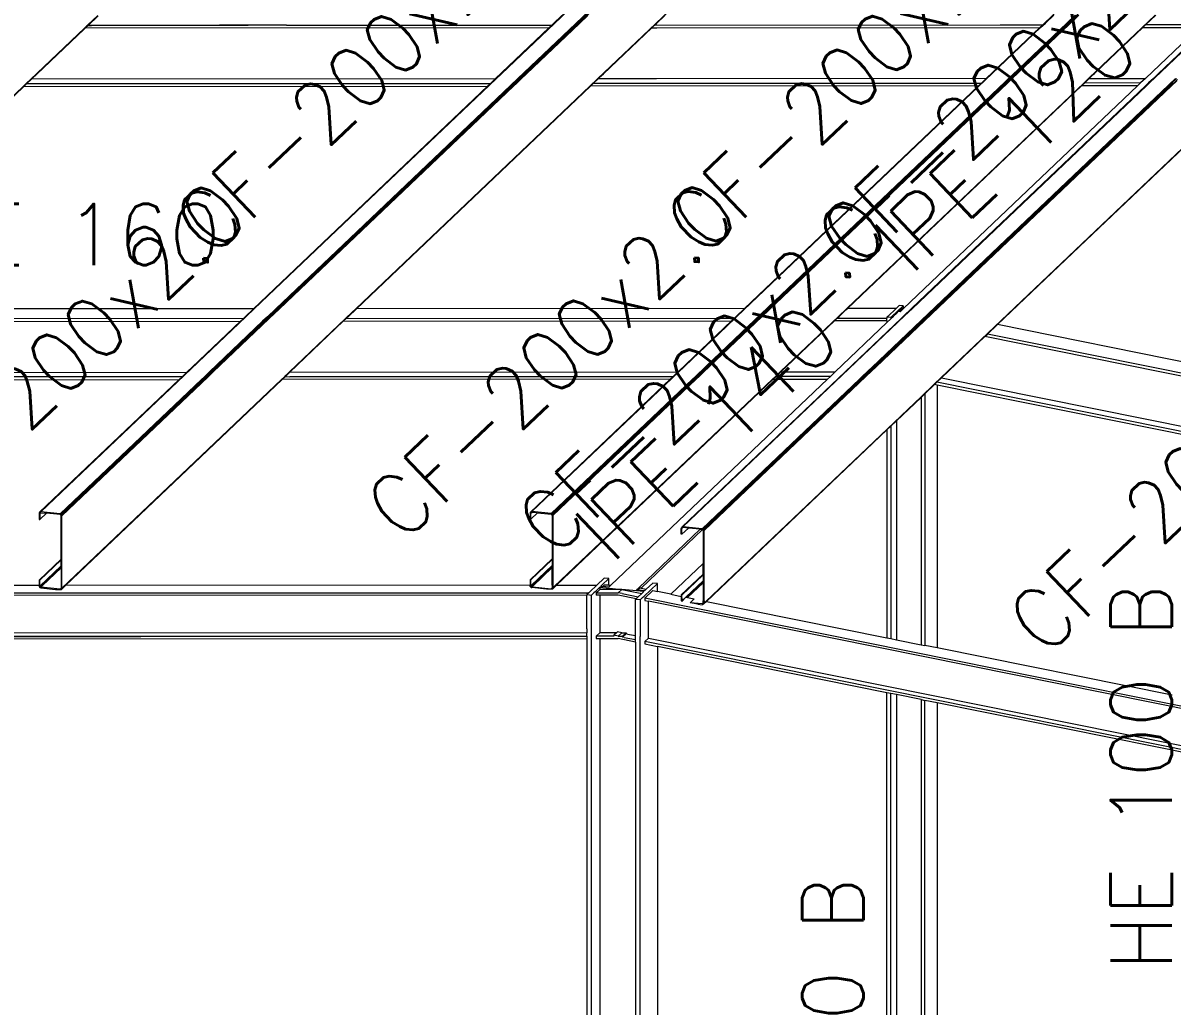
# Model space of a CAD drawing. Header units: millimetres. Extents: x 0 to 42, y 0 to 29.7.
# Drawn here: x 14.018 to 16.897, y 13.836 to 16.298 of the extents above; entities that cross this region are included whole.
import ezdxf
from ezdxf.enums import TextEntityAlignment as Align

# ---------------------------------------------------------------- set-up
doc = ezdxf.new("R2010")
doc.units = ezdxf.units.MM
doc.layers.add('BARRAS_DE_ACERO', color=7, linetype='Continuous', lineweight=9)
doc.layers.add('REFERENCIA_DE_LAS_BARRAS', color=2, linetype='Continuous', lineweight=9)
doc.styles.add('CYPETXT', font='romans__.ttf', dxfattribs={"height": 0.2})

msp = doc.modelspace()

# ---------------------------------------------------------------- linework, layer by layer
at = {"layer": 'BARRAS_DE_ACERO'}
for p, q in [((15.98374, 16.90127), (15.34817, 16.2968)), ((15.60367, 16.29695), (16.23996, 16.9021)), ((15.34964, 16.2968), (15.97751, 16.89394)), ((15.60858, 16.49206), (15.4033, 16.29683)), ((15.40545, 16.29683), (15.6096, 16.49099)), ((15.41044, 16.29683), (15.61278, 16.48926)), ((14.18111, 16.29308), (14.20589, 16.31664)), ((14.20655, 16.31595), (14.18225, 16.29284)), ((14.20506, 16.3142), (14.18254, 16.29278)), ((15.21705, 16.1707), (15.34964, 16.2968)), ((15.40545, 16.29683), (15.25941, 16.15794)), ((15.26192, 16.15794), (15.40796, 16.29683)), ((15.2644, 16.15794), (15.41044, 16.29683)), ((15.34761, 16.2968), (15.34311, 16.29252)), ((15.3437, 16.29255), (15.34817, 16.2968)), ((15.36849, 16.31666), (15.34761, 16.2968)), ((15.60367, 16.29695), (15.45764, 16.15806)), ((15.6054, 16.29695), (15.62626, 16.31681)), ((16.06797, 15.75981), (16.63341, 16.29757)), ((16.49084, 16.15993), (16.65644, 16.31743)), ((16.63609, 16.29332), (16.49452, 16.15868)), ((16.49661, 16.15868), (16.63816, 16.29331)), ((16.56635, 16.2862), (16.57381, 16.29329)), ((16.56781, 16.2862), (16.57974, 16.29754)), ((16.57326, 16.29329), (16.57325, 16.29328)), ((16.57381, 16.29329), (16.59917, 16.3174)), ((16.60063, 16.3174), (16.57974, 16.29754)), ((16.65429, 16.31743), (16.63341, 16.29757)), ((16.64056, 16.29757), (16.63609, 16.29332)), ((16.63816, 16.29331), (16.63817, 16.29332)), ((16.66352, 16.31743), (16.63817, 16.29332)), ((16.64056, 16.29757), (16.66144, 16.31743)), ((16.85465, 16.31755), (16.68927, 16.16026)), ((16.83102, 16.29344), (16.85637, 16.31755)), ((16.83532, 16.29786), (16.83515, 16.29769)), ((16.99643, 16.29778), (16.86223, 16.17015)), ((16.86444, 16.17169), (16.99703, 16.29778)), ((14.05306, 16.16999), (14.17148, 16.2826)), ((14.17234, 16.28473), (14.05384, 16.17203)), ((14.17148, 16.2826), (14.17374, 16.28475)), ((14.17244, 16.28483), (14.17234, 16.28473)), ((14.17244, 16.28483), (14.17245, 16.28484)), ((14.17792, 16.29004), (14.17245, 16.28484)), ((14.18101, 16.29166), (14.17374, 16.28475)), ((14.18139, 16.29162), (14.17415, 16.28473)), ((15.33567, 16.28545), (14.17415, 16.28473)), ((14.17979, 16.29182), (14.17792, 16.29004)), ((14.17982, 16.29185), (14.17979, 16.29182)), ((14.18111, 16.29308), (14.17982, 16.29185)), ((14.18101, 16.29166), (14.18139, 16.29202)), ((14.18139, 16.29202), (14.18166, 16.29227)), ((14.18139, 16.29162), (14.18151, 16.29179)), ((14.1816, 16.29189), (14.18153, 16.29182)), ((14.1816, 16.29189), (14.18254, 16.29278)), ((14.18166, 16.29227), (14.18225, 16.29284)), ((14.19034, 16.29186), (14.18166, 16.29185)), ((14.18166, 16.29185), (14.19033, 16.29185)), ((14.51151, 16.29202), (14.52291, 16.29203)), ((14.52291, 16.29206), (14.5825, 16.29209)), ((14.5825, 16.29207), (14.52291, 16.29203)), ((14.67886, 16.29213), (14.5825, 16.29207)), ((14.67886, 16.29213), (15.34311, 16.29252)), ((15.33567, 16.28545), (15.20157, 16.1579)), ((15.3437, 16.29255), (15.21558, 16.1707)), ((15.34311, 16.29252), (15.33567, 16.28545)), ((15.47286, 16.17085), (15.59352, 16.2856)), ((15.6009, 16.29268), (16.46643, 16.29321)), ((15.60676, 16.28561), (16.5658, 16.2862)), ((15.8072, 15.5628), (16.56781, 16.2862)), ((16.5658, 16.2862), (16.4317, 16.15865)), ((16.56327, 16.28327), (16.43224, 16.15865)), ((16.46643, 16.29321), (16.57325, 16.29328)), ((16.56327, 16.28327), (16.56635, 16.2862)), ((16.57325, 16.29328), (16.5658, 16.2862)), ((16.69107, 16.16026), (16.82364, 16.28635)), ((16.83086, 16.29321), (16.82364, 16.28635)), ((16.82364, 16.28635), (16.95527, 16.28644)), ((16.94037, 16.24254), (16.86871, 16.17439)), ((14.02817, 16.1459), (14.04005, 16.1572)), ((14.04114, 16.15865), (14.03059, 16.14862)), ((14.03824, 16.1572), (14.03977, 16.15865)), ((14.03977, 16.15865), (14.0517, 16.16999)), ((14.04005, 16.1572), (14.04158, 16.15865)), ((15.20157, 16.1579), (14.04005, 16.1572)), ((14.04114, 16.15865), (14.05306, 16.16999)), ((14.05293, 16.17117), (14.0517, 16.16999)), ((14.05293, 16.17117), (14.05384, 16.17203)), ((14.59652, 15.58194), (15.2021, 16.15788)), ((15.20357, 16.15788), (14.78726, 15.76194)), ((14.83706, 15.75626), (15.2539, 16.1527)), ((14.83786, 15.75907), (15.25723, 16.15791)), ((15.1897, 16.14662), (15.20157, 16.1579)), ((15.21558, 16.1707), (15.2021, 16.15788)), ((15.20357, 16.15788), (15.2036, 16.15791)), ((15.2036, 16.15791), (15.21705, 16.1707)), ((15.26189, 16.15791), (15.25005, 16.14665)), ((15.26437, 16.15791), (15.25253, 16.14665)), ((15.26646, 16.15791), (15.25462, 16.14665)), ((15.26192, 16.15794), (15.26189, 16.15791)), ((15.2644, 16.15794), (15.26437, 16.15791)), ((15.2665, 16.15794), (15.26646, 16.15791)), ((15.2665, 16.15794), (15.27994, 16.17073)), ((15.43826, 16.13964), (15.4576, 16.15803)), ((15.45898, 16.15806), (15.44732, 16.14696)), ((15.44752, 16.14676), (15.4594, 16.15806)), ((15.45764, 16.15806), (15.4576, 16.15803)), ((15.4594, 16.15806), (15.47286, 16.17085)), ((15.60548, 16.15813), (15.4594, 16.15806)), ((15.46313, 16.16201), (15.47243, 16.17085)), ((15.47259, 16.171), (15.47243, 16.17085)), ((16.43168, 16.15863), (15.60548, 16.15813)), ((16.48953, 16.15868), (15.73986, 15.44571)), ((15.80573, 15.5628), (16.43224, 16.15865)), ((16.4945, 16.15866), (16.07035, 15.75527)), ((16.41981, 16.14735), (16.43168, 16.15863)), ((16.43168, 16.15863), (16.4317, 16.15865)), ((16.90608, 16.15893), (16.44556, 15.72095)), ((16.48144, 16.1486), (16.49185, 16.1585)), ((16.49658, 16.15866), (16.48472, 16.14738)), ((16.48953, 16.15868), (16.49084, 16.15993)), ((16.49202, 16.15866), (16.49185, 16.1585)), ((16.49202, 16.15866), (16.49204, 16.15868)), ((16.4945, 16.15866), (16.49452, 16.15868)), ((16.49658, 16.15866), (16.49661, 16.15868)), ((16.68774, 16.1588), (16.67585, 16.14749)), ((16.6891, 16.1588), (16.67742, 16.14769)), ((16.68951, 16.15878), (16.67765, 16.14749)), ((16.68774, 16.1588), (16.68927, 16.16026)), ((16.68988, 16.15954), (16.6891, 16.1588)), ((16.68951, 16.15878), (16.68954, 16.1588)), ((16.69107, 16.16026), (16.68954, 16.1588)), ((16.68988, 16.15954), (16.69064, 16.16026)), ((16.6997, 16.16888), (16.69064, 16.16026)), ((16.6997, 16.16888), (16.70255, 16.17159)), ((16.83035, 16.15888), (16.81846, 16.14758)), ((16.85071, 16.15919), (16.83851, 16.14759)), ((16.86444, 16.17169), (16.8391, 16.14759)), ((16.84053, 16.14759), (16.86871, 16.17439)), ((16.85071, 16.15919), (16.86223, 16.17015)), ((16.9106, 16.15641), (16.8939, 16.14053)), ((16.8952, 16.14655), (16.90822, 16.15893)), ((16.89596, 16.14053), (16.90888, 16.15281)), ((13.43399, 15.58122), (14.02026, 16.13879)), ((13.43442, 15.58122), (14.0207, 16.13879)), ((14.02026, 16.13879), (14.02591, 16.14417)), ((14.02773, 16.1459), (14.02591, 16.14417)), ((14.02793, 16.14609), (14.02773, 16.1459)), ((14.03059, 16.14862), (14.02793, 16.14609)), ((14.66088, 15.58197), (15.24713, 16.13952)), ((14.78633, 15.76299), (15.18221, 16.13949)), ((14.83908, 15.75579), (15.24256, 16.13952)), ((14.84025, 15.75455), (15.24504, 16.13952)), ((14.84278, 15.57202), (15.4396, 16.13964)), ((14.85202, 15.58209), (15.43826, 16.13964)), ((14.85381, 15.58209), (15.43981, 16.13943)), ((15.25001, 16.14661), (15.24256, 16.13952)), ((15.24504, 16.13952), (15.25249, 16.14661)), ((15.24713, 16.13952), (15.25458, 16.14661)), ((15.25005, 16.14665), (15.25001, 16.14661)), ((15.25253, 16.14665), (15.25249, 16.14661)), ((15.25458, 16.14661), (15.25462, 16.14665)), ((15.4396, 16.13964), (15.43961, 16.13964)), ((15.44731, 16.14696), (15.43961, 16.13964)), ((15.44002, 16.13964), (15.43981, 16.13943)), ((15.44003, 16.13964), (15.44002, 16.13964)), ((15.44752, 16.14676), (15.44003, 16.13964)), ((16.41233, 16.14024), (15.44003, 16.13964)), ((15.44732, 16.14696), (15.44731, 16.14696)), ((15.44752, 16.14676), (16.41981, 16.14735)), ((16.41233, 16.14024), (15.82608, 15.58269)), ((15.87009, 15.56283), (16.48472, 16.14738)), ((16.06969, 15.757), (16.48144, 16.1486)), ((16.67584, 16.14748), (16.08284, 15.58351)), ((16.67721, 16.14749), (16.08349, 15.58283)), ((16.22475, 15.58291), (16.811, 16.14048)), ((16.24537, 15.58292), (16.83164, 16.14049)), ((16.24681, 15.58292), (16.83305, 16.14049)), ((16.41233, 16.14024), (16.41981, 16.14735)), ((16.89312, 16.14216), (16.44778, 15.71861)), ((16.8952, 16.14655), (16.4481, 15.72133)), ((17.09143, 16.14349), (16.4507, 15.53409)), ((16.67018, 16.14039), (16.67765, 16.14749)), ((16.67584, 16.14748), (16.67585, 16.14749)), ((16.67721, 16.14749), (16.67742, 16.14769)), ((16.81846, 16.14758), (16.67765, 16.14749)), ((16.811, 16.14048), (16.81846, 16.14758)), ((16.83105, 16.14049), (16.8385, 16.14758)), ((16.83164, 16.14049), (16.8391, 16.14759)), ((16.83305, 16.14049), (16.83306, 16.14049)), ((16.84052, 16.14759), (16.83306, 16.14049)), ((16.8385, 16.14758), (16.83851, 16.14759)), ((16.84053, 16.14759), (16.84052, 16.14759)), ((16.89886, 16.14762), (16.89312, 16.14216)), ((16.8939, 16.14053), (16.89389, 16.14052)), ((14.78633, 15.76299), (14.59596, 15.58194)), ((14.59799, 15.58194), (14.78726, 15.76194)), ((14.83786, 15.75907), (14.65165, 15.58197)), ((14.83706, 15.75626), (14.6538, 15.58197)), ((14.83908, 15.75579), (14.65631, 15.58197)), ((14.65877, 15.58197), (14.84023, 15.75455)), ((14.84025, 15.75455), (14.84023, 15.75455)), ((15.73763, 15.44119), (16.06969, 15.757)), ((16.06797, 15.75981), (15.81736, 15.52147)), ((15.86801, 15.56283), (16.07035, 15.75527)), ((16.44556, 15.72095), (16.16237, 15.45161)), ((16.44778, 15.71861), (16.16442, 15.44912)), ((16.44658, 15.71987), (16.26952, 15.55148)), ((16.44658, 15.71987), (16.4481, 15.72133)), ((14.59596, 15.58194), (13.43442, 15.58122)), ((14.59596, 15.58194), (14.57506, 15.56206)), ((14.59652, 15.58194), (14.57562, 15.56206)), ((14.59799, 15.58194), (14.57709, 15.56206)), ((14.62845, 15.55786), (14.6538, 15.58197)), ((14.63075, 15.56209), (14.65165, 15.58197)), ((14.65631, 15.58197), (14.63316, 15.55995)), ((14.66088, 15.58197), (14.63553, 15.55786)), ((14.65877, 15.58197), (14.63787, 15.56209)), ((14.85373, 15.58209), (14.83284, 15.56221)), ((14.85202, 15.58209), (14.84214, 15.5727)), ((14.85381, 15.58209), (14.85373, 15.58209)), ((15.82608, 15.58269), (14.85381, 15.58209)), ((15.82608, 15.58269), (15.80517, 15.5628)), ((16.0612, 15.56294), (16.08243, 15.58313)), ((16.08343, 15.58278), (16.06276, 15.56312)), ((16.06294, 15.56294), (16.08017, 15.57934)), ((16.08017, 15.57934), (16.08384, 15.58283)), ((16.08243, 15.58313), (16.08244, 15.58313)), ((16.08244, 15.58313), (16.08284, 15.58351)), ((16.08343, 15.58278), (16.08344, 15.58278)), ((16.08349, 15.58283), (16.08344, 15.58278)), ((16.08391, 15.58283), (16.08384, 15.58283)), ((16.20582, 15.5829), (16.08391, 15.58283)), ((16.19756, 15.56505), (16.20676, 15.5738)), ((16.20582, 15.5829), (16.21363, 15.59033)), ((16.24537, 15.58292), (16.22448, 15.56305)), ((16.22727, 15.56433), (16.24681, 15.58292)), ((14.06317, 15.07329), (14.57709, 15.56206)), ((14.44304, 15.43597), (14.57562, 15.56206)), ((14.48687, 15.42321), (14.62843, 15.55784)), ((14.63094, 15.55784), (14.48938, 15.42321)), ((14.6334, 15.55784), (14.49185, 15.42321)), ((14.63553, 15.55786), (14.49394, 15.4232)), ((14.57061, 15.55783), (14.56314, 15.55072)), ((14.57506, 15.56206), (14.57061, 15.55783)), ((14.63075, 15.56209), (14.61883, 15.55075)), ((14.62843, 15.55784), (14.62845, 15.55786)), ((14.63095, 15.55785), (14.63094, 15.55784)), ((14.63096, 15.55786), (14.63095, 15.55785)), ((14.63096, 15.55786), (14.63316, 15.55995)), ((14.6334, 15.55784), (14.63787, 15.56209)), ((14.68601, 15.42421), (14.82666, 15.55798)), ((14.82098, 15.55087), (14.68687, 15.42333)), ((14.82821, 15.55816), (14.69671, 15.4331)), ((14.84214, 15.5727), (14.82666, 15.55798)), ((14.83266, 15.56239), (14.82821, 15.55816)), ((14.82838, 15.55798), (14.82824, 15.55779)), ((14.82838, 15.55798), (14.82856, 15.55815)), ((14.82838, 15.55798), (14.82841, 15.55798)), ((14.82841, 15.55798), (15.80072, 15.55857)), ((14.83284, 15.56221), (14.82856, 15.55815)), ((14.84278, 15.57202), (14.83266, 15.56239)), ((15.66067, 15.42538), (15.79325, 15.55147)), ((15.67178, 15.03603), (16.22727, 15.56433)), ((15.86801, 15.56283), (15.72352, 15.42541)), ((15.73751, 15.43674), (15.87009, 15.56283)), ((15.76105, 15.52031), (15.80128, 15.55857)), ((15.80275, 15.55857), (15.76256, 15.52034)), ((15.80072, 15.55857), (15.79325, 15.55147)), ((15.80072, 15.55857), (15.80517, 15.5628)), ((15.80251, 15.55974), (15.80128, 15.55857)), ((15.80573, 15.5628), (15.80251, 15.55974)), ((15.8072, 15.5628), (15.80275, 15.55857)), ((16.0612, 15.56294), (15.9159, 15.42475)), ((15.91697, 15.42407), (16.0511, 15.55162)), ((16.05835, 15.55892), (15.93, 15.43686)), ((16.0511, 15.55162), (16.05833, 15.5585)), ((16.18273, 15.55171), (16.0511, 15.55162)), ((16.05833, 15.5585), (16.05848, 15.55871)), ((16.05835, 15.55892), (16.06049, 15.56096)), ((16.05848, 15.55871), (16.18273, 15.55879)), ((16.05848, 15.55871), (16.05852, 15.55874)), ((16.05852, 15.55875), (16.06293, 15.56294)), ((16.05852, 15.55874), (16.05852, 15.55875)), ((16.06276, 15.56312), (16.06049, 15.56096)), ((16.06293, 15.56294), (16.06294, 15.56294)), ((16.21943, 15.55881), (16.07786, 15.42417)), ((16.22002, 15.55881), (16.09128, 15.43638)), ((16.18273, 15.55171), (16.18273, 15.55879)), ((16.18273, 15.55171), (16.18273, 15.54745)), ((16.19912, 15.56303), (16.19224, 15.55649)), ((16.19224, 15.55999), (16.19543, 15.56303)), ((16.19224, 15.55999), (16.19224, 15.55649)), ((16.19543, 15.56303), (16.19756, 15.56505)), ((16.19912, 15.56303), (16.20039, 15.56424)), ((16.20676, 15.5703), (16.20039, 15.56424)), ((16.22389, 15.56305), (16.21943, 15.55881)), ((16.22002, 15.55881), (16.22448, 15.56305)), ((16.24021, 15.5236), (16.26264, 15.54493)), ((16.26952, 15.55148), (16.26264, 15.54493)), ((15.76256, 15.52034), (15.677, 15.43897)), ((15.81736, 15.52147), (15.73111, 15.43944)), ((16.16197, 15.44919), (16.24021, 15.5236)), ((16.31945, 15.40926), (16.44621, 15.52982)), ((16.43447, 15.51825), (16.45981, 15.54236)), ((17.45193, 15.31331), (16.43447, 15.51825)), ((16.44853, 15.53203), (16.44621, 15.52982)), ((16.4507, 15.53409), (16.44853, 15.53203)), ((16.95527, 15.44257), (16.45981, 15.54236)), ((17.44579, 15.30748), (16.42833, 15.51241)), ((14.44304, 15.43597), (14.42958, 15.42317)), ((14.68666, 15.42354), (14.69671, 15.4331)), ((15.67462, 15.43671), (15.66118, 15.42392)), ((15.67462, 15.43671), (15.677, 15.43897)), ((15.72827, 15.43674), (15.70293, 15.41264)), ((15.71584, 15.42286), (15.73043, 15.43674)), ((15.72769, 15.43174), (15.72104, 15.42541)), ((15.72406, 15.42394), (15.73751, 15.43674)), ((15.72769, 15.43174), (15.73763, 15.44119)), ((15.73111, 15.43944), (15.72827, 15.43674)), ((15.73043, 15.43674), (15.73986, 15.44571)), ((15.93, 15.43686), (15.91655, 15.42407)), ((16.09128, 15.43638), (16.07813, 15.42387)), ((16.13088, 15.41289), (16.15621, 15.43698)), ((16.14698, 15.43698), (16.13508, 15.42567)), ((16.16197, 15.44919), (16.1357, 15.4242)), ((16.15165, 15.43698), (16.13821, 15.4242)), ((16.15367, 15.43653), (16.1407, 15.4242)), ((16.16237, 15.45161), (16.14698, 15.43698)), ((16.15296, 15.43822), (16.15165, 15.43698)), ((16.16442, 15.44912), (16.15296, 15.43822)), ((16.15413, 15.43697), (16.15367, 15.43653)), ((16.15413, 15.43697), (16.15414, 15.43698)), ((16.15414, 15.43698), (16.15473, 15.43754)), ((16.15994, 15.4425), (16.15473, 15.43754)), ((16.16683, 15.44905), (16.15994, 15.4425)), ((14.41713, 15.41186), (13.2556, 15.41115)), ((13.3988, 15.40415), (14.40967, 15.40476)), ((14.40967, 15.40476), (14.06014, 15.07234)), ((14.42958, 15.42317), (14.06153, 15.07313)), ((14.46536, 15.40479), (14.11167, 15.06842)), ((14.11331, 15.06793), (14.46751, 15.40479)), ((14.47002, 15.40479), (14.1147, 15.06686)), ((14.48205, 15.41189), (14.11595, 15.06371)), ((14.66571, 15.40491), (14.11595, 14.88206)), ((14.66708, 15.40491), (14.12457, 14.88896)), ((14.12482, 14.88878), (14.66751, 15.40491)), ((14.41713, 15.41186), (14.40967, 15.40476)), ((14.42902, 15.42317), (14.41713, 15.41186)), ((14.42902, 15.42317), (14.42903, 15.42318)), ((14.43054, 15.42461), (14.42903, 15.42318)), ((14.43054, 15.42461), (14.43055, 15.42462)), ((14.47002, 15.40479), (14.48937, 15.4232)), ((14.48678, 15.42312), (14.47628, 15.41313)), ((14.49184, 15.4232), (14.47864, 15.41065)), ((14.48205, 15.41189), (14.49394, 15.4232)), ((14.48678, 15.42312), (14.48686, 15.4232)), ((14.48687, 15.42321), (14.48686, 15.4232)), ((14.48938, 15.42321), (14.48937, 15.4232)), ((14.49184, 15.4232), (14.49185, 15.42321)), ((14.66571, 15.40491), (14.67318, 15.41201)), ((14.67454, 15.41201), (14.66708, 15.40491)), ((14.66751, 15.40491), (14.67497, 15.412)), ((14.68601, 15.42421), (14.67318, 15.41201)), ((14.67454, 15.41201), (14.67476, 15.41222)), ((14.68666, 15.42354), (14.67476, 15.41222)), ((14.6757, 15.4127), (14.67497, 15.412)), ((14.6757, 15.4127), (14.68686, 15.42332)), ((14.68686, 15.42332), (15.65912, 15.42391)), ((14.68687, 15.42333), (14.68686, 15.42332)), ((14.68688, 15.41202), (15.64724, 15.41261)), ((15.29164, 15.07387), (15.64781, 15.41261)), ((15.29328, 15.07403), (15.66118, 15.42392)), ((15.69546, 15.40553), (15.34178, 15.06916)), ((15.69762, 15.40553), (15.34342, 15.06867)), ((15.70014, 15.40553), (15.34481, 15.0676)), ((15.70262, 15.40553), (15.34574, 15.06612)), ((15.7047, 15.40553), (15.34606, 15.06445)), ((15.3496, 14.88617), (15.89582, 15.40565)), ((15.35492, 14.88952), (15.89761, 15.40565)), ((15.64722, 15.41259), (15.63977, 15.4055)), ((15.64722, 15.41259), (15.64724, 15.41261)), ((15.64724, 15.41261), (15.65912, 15.42391)), ((15.6597, 15.42392), (15.64781, 15.41261)), ((15.65913, 15.42392), (15.65912, 15.42391)), ((15.66067, 15.42538), (15.65913, 15.42392)), ((15.6597, 15.42392), (15.66094, 15.4251)), ((15.66875, 15.03508), (16.07786, 15.42417)), ((15.67014, 15.03587), (16.07813, 15.42387)), ((15.69546, 15.40553), (15.70293, 15.41264)), ((15.69762, 15.40553), (15.70509, 15.41264)), ((15.70014, 15.40553), (15.70761, 15.41264)), ((15.70262, 15.40553), (15.71009, 15.41264)), ((15.7047, 15.40553), (15.71217, 15.41264)), ((15.71584, 15.42286), (15.70509, 15.41264)), ((15.72104, 15.42541), (15.70761, 15.41264)), ((15.71009, 15.41264), (15.72352, 15.42541)), ((15.72406, 15.42394), (15.71217, 15.41264)), ((15.72028, 15.03116), (16.11418, 15.40579)), ((15.72192, 15.03067), (16.13569, 15.42419)), ((15.72331, 15.0296), (16.12632, 15.41289)), ((16.12134, 15.4058), (15.72424, 15.02812)), ((15.72456, 15.02645), (16.13088, 15.41289)), ((15.89718, 15.40565), (15.90464, 15.41275)), ((15.90464, 15.41275), (15.916, 15.42355)), ((15.90507, 15.41275), (15.91696, 15.42406)), ((15.91696, 15.42406), (16.05308, 15.42414)), ((15.91697, 15.42407), (15.91696, 15.42406)), ((16.03374, 15.40574), (16.04119, 15.41283)), ((16.04121, 15.41284), (16.04119, 15.41283)), ((16.04121, 15.41284), (16.05308, 15.42414)), ((16.05308, 15.42414), (16.05309, 15.42415)), ((16.11418, 15.40579), (16.12277, 15.41397)), ((16.12134, 15.4058), (16.1407, 15.4242)), ((16.13353, 15.4242), (16.12277, 15.41397)), ((16.13821, 15.4242), (16.12632, 15.41289)), ((16.13353, 15.4242), (16.13508, 15.42567)), ((16.1357, 15.4242), (16.13569, 15.42419)), ((16.31945, 15.40926), (16.30139, 15.3921)), ((16.30139, 15.3921), (15.73048, 14.84912)), ((16.26832, 15.36194), (16.30114, 15.39315)), ((16.30176, 15.39203), (16.27783, 15.36927)), ((16.30176, 15.39203), (16.3079, 15.39787)), ((16.30873, 15.39063), (16.30176, 15.39203)), ((17.32536, 15.19293), (16.3079, 15.39787)), ((16.30873, 15.39063), (16.30873, 14.73265)), ((16.95527, 15.26041), (16.30873, 15.39063)), ((15.72934, 14.84935), (16.26832, 15.36194)), ((16.27783, 15.36927), (16.27783, 14.73887)), ((14.05921, 15.07104), (14.05889, 15.06944)), ((14.05889, 15.06944), (14.05889, 15.0547)), ((14.06014, 15.07234), (14.05921, 15.07104)), ((14.06153, 15.07313), (14.06014, 15.07234)), ((14.06303, 15.07138), (14.06079, 15.06925)), ((14.06097, 15.07014), (14.06079, 15.06925)), ((14.07707, 15.06999), (14.06079, 15.05451)), ((14.06079, 15.06925), (14.06079, 15.05451)), ((14.06209, 15.0712), (14.06097, 15.07014)), ((14.06097, 15.07014), (14.06149, 15.07086)), ((14.06149, 15.07086), (14.06209, 15.0712)), ((14.06317, 15.07329), (14.06153, 15.07313)), ((14.06317, 15.07139), (14.06303, 15.07138)), ((14.11167, 15.06842), (14.06317, 15.07329)), ((14.06317, 15.07139), (14.07707, 15.06999)), ((14.11167, 15.06652), (14.07707, 15.06999)), ((14.11331, 15.06793), (14.11167, 15.06842)), ((14.11167, 15.06652), (14.11258, 15.06624)), ((14.11258, 15.06624), (14.11335, 15.06565)), ((14.1147, 15.06686), (14.11331, 15.06793)), ((14.11335, 15.06565), (14.11387, 15.06483)), ((14.11387, 15.06483), (14.11405, 15.0639)), ((14.11405, 14.95499), (14.11405, 15.0639)), ((14.11562, 15.06538), (14.1147, 15.06686)), ((15.28933, 15.07179), (15.289, 15.07018)), ((15.289, 15.07018), (15.289, 15.05544)), ((15.29025, 15.07308), (15.28933, 15.07179)), ((15.29164, 15.07387), (15.29025, 15.07308)), ((15.2909, 15.06999), (15.29108, 15.07088)), ((15.2909, 15.05525), (15.30718, 15.07073)), ((15.2909, 15.05525), (15.2909, 15.06999)), ((15.29108, 15.07088), (15.2916, 15.0716)), ((15.29328, 15.07403), (15.29164, 15.07387)), ((15.29328, 15.07213), (15.29314, 15.07212)), ((15.34178, 15.06916), (15.29328, 15.07403)), ((15.30718, 15.07073), (15.29328, 15.07213)), ((15.30718, 15.07073), (15.34178, 15.06726)), ((15.34342, 15.06867), (15.34178, 15.06916)), ((15.34269, 15.06699), (15.34178, 15.06726)), ((15.34347, 15.06639), (15.34269, 15.06699)), ((15.34481, 15.0676), (15.34342, 15.06867)), ((15.34398, 15.06557), (15.34347, 15.06639)), ((15.34416, 15.06464), (15.34398, 15.06557)), ((15.34416, 15.06464), (15.34416, 14.95573)), ((15.34574, 15.06612), (15.34481, 15.0676)), ((15.34606, 15.06445), (15.34574, 15.06612)), ((15.34606, 15.06445), (15.34606, 14.8828)), ((14.05889, 15.0547), (14.06079, 15.05451)), ((15.289, 15.05544), (15.2909, 15.05525)), ((15.56109, 14.88324), (15.71516, 15.02977)), ((15.6675, 15.01744), (15.6675, 15.03218)), ((15.67014, 15.03587), (15.66875, 15.03508)), ((15.6694, 15.03199), (15.67163, 15.03412)), ((15.6694, 15.03199), (15.66958, 15.03288)), ((15.68568, 15.03273), (15.6694, 15.01725)), ((15.6694, 15.01725), (15.6694, 15.03199)), ((15.66958, 15.03288), (15.6707, 15.03394)), ((15.6701, 15.0336), (15.66958, 15.03288)), ((15.6701, 15.0336), (15.6707, 15.03394)), ((15.6707, 15.03394), (15.67087, 15.03404)), ((15.67163, 15.03412), (15.67087, 15.03404)), ((15.67163, 15.03412), (15.67178, 15.03413)), ((15.68568, 15.03273), (15.67178, 15.03413)), ((15.67346, 15.03586), (15.67279, 15.03593)), ((15.67347, 15.03587), (15.67279, 15.03593)), ((15.68749, 15.03446), (15.67346, 15.03586)), ((15.71516, 15.02977), (15.68568, 15.03273)), ((15.72028, 15.03116), (15.68749, 15.03446)), ((15.71516, 15.02977), (15.72028, 15.02926)), ((15.72119, 15.02898), (15.72028, 15.02926)), ((15.72121, 15.02896), (15.72119, 15.02898)), ((15.72248, 15.02757), (15.72196, 15.02839)), ((15.72266, 15.02664), (15.72248, 15.02757)), ((15.72424, 15.02812), (15.72331, 15.0296)), ((15.72424, 15.02812), (15.72456, 15.02645)), ((15.6694, 15.01725), (15.6675, 15.01744)), ((15.72266, 15.02664), (15.72266, 15.02451)), ((15.72266, 15.02451), (15.72266, 14.94445)), ((15.72456, 14.85031), (15.72456, 15.02645)), ((14.11405, 14.95499), (14.05889, 14.90253)), ((14.11405, 14.95299), (14.06079, 14.90234)), ((14.11405, 14.95299), (14.11405, 14.95499)), ((14.11405, 14.93824), (14.11405, 14.95299)), ((15.289, 14.90327), (15.34416, 14.95573)), ((15.34416, 14.95373), (15.2909, 14.90308)), ((15.34416, 14.95573), (15.34416, 14.95373)), ((15.34416, 14.95373), (15.34416, 14.93899)), ((15.6413, 14.86708), (15.72266, 14.94445)), ((14.06079, 14.88759), (14.11405, 14.93824)), ((14.06149, 14.88584), (14.11405, 14.93582)), ((15.34416, 14.93899), (15.29211, 14.88949)), ((15.34416, 14.93789), (15.29327, 14.88949)), ((15.29465, 14.88949), (15.34416, 14.93657)), ((15.34416, 14.93411), (15.29534, 14.88768)), ((15.29605, 14.88949), (15.34416, 14.93524)), ((15.34416, 14.93789), (15.34416, 14.93899)), ((15.34416, 14.93657), (15.34416, 14.93789)), ((15.34416, 14.88952), (15.34416, 14.93411)), ((15.6694, 14.86508), (15.72266, 14.91573)), ((15.72266, 14.91773), (15.72266, 14.91573)), ((15.72266, 14.91573), (15.72266, 14.90099)), ((14.05889, 14.88875), (13.19649, 14.88823)), ((14.05889, 14.90253), (14.05889, 14.88875)), ((14.06079, 14.90234), (14.05889, 14.90253)), ((14.05889, 14.88779), (14.05889, 14.88875)), ((14.05889, 14.88779), (14.05921, 14.88612)), ((14.05921, 14.88612), (14.06014, 14.88463)), ((14.06014, 14.88463), (14.06153, 14.88357)), ((14.06079, 14.88875), (14.06079, 14.90234)), ((14.06079, 14.88875), (14.06079, 14.88759)), ((14.06097, 14.88667), (14.06149, 14.88584)), ((14.06226, 14.88525), (14.06149, 14.88584)), ((14.06317, 14.88308), (14.06153, 14.88357)), ((14.06714, 14.88875), (14.06317, 14.88498)), ((14.11167, 14.88011), (14.06317, 14.88498)), ((14.06317, 14.88308), (14.10022, 14.87936)), ((14.12474, 14.88878), (14.11627, 14.88072)), ((14.12457, 14.88896), (14.11634, 14.88114)), ((14.12474, 14.88878), (14.12482, 14.88878)), ((15.289, 14.88949), (14.12482, 14.88878)), ((15.289, 14.90327), (15.289, 14.88949)), ((15.2909, 14.90308), (15.289, 14.90327)), ((15.289, 14.88949), (15.289, 14.88853)), ((15.28933, 14.88686), (15.289, 14.88853)), ((15.29025, 14.88538), (15.28933, 14.88686)), ((15.29025, 14.88538), (15.29164, 14.88431)), ((15.29108, 14.88741), (15.2909, 14.88834)), ((15.29327, 14.88949), (15.29108, 14.88741)), ((15.2916, 14.88659), (15.29108, 14.88741)), ((15.29164, 14.88431), (15.29328, 14.88382)), ((15.29391, 14.88746), (15.29237, 14.88599)), ((15.29328, 14.88572), (15.29534, 14.88768)), ((15.29453, 14.8856), (15.29328, 14.88572)), ((15.33029, 14.8801), (15.29328, 14.88382)), ((15.29391, 14.88746), (15.29605, 14.88949)), ((15.29453, 14.8856), (15.34178, 14.88085)), ((15.34416, 14.88299), (15.344, 14.88219)), ((15.34416, 14.88952), (15.34416, 14.88311)), ((15.34416, 14.88299), (15.34416, 14.88311)), ((15.35486, 14.88952), (15.34496, 14.88011)), ((15.34606, 14.8828), (15.3496, 14.88617)), ((15.35492, 14.88952), (15.35486, 14.88952)), ((15.35492, 14.88952), (15.45579, 14.88958)), ((15.45151, 14.87352), (15.4633, 14.88473)), ((15.45579, 14.88958), (15.4746, 14.90747)), ((15.4633, 14.88473), (15.51846, 14.87919)), ((15.4633, 14.88473), (15.4633, 14.87916)), ((15.4684, 14.88959), (15.46546, 14.88679)), ((15.46546, 14.88679), (15.47076, 14.88626)), ((15.47427, 14.88959), (15.47076, 14.88626)), ((15.48592, 14.88473), (15.47076, 14.88626)), ((15.48601, 14.8896), (15.47427, 14.88959)), ((15.48592, 14.88473), (15.49104, 14.8896)), ((15.48601, 14.8896), (15.48601, 14.90633)), ((15.48601, 14.8896), (15.49104, 14.8896)), ((15.55533, 14.87776), (15.56109, 14.88324)), ((15.59016, 14.87738), (15.60775, 14.89411)), ((15.72266, 14.90099), (15.67901, 14.85948)), ((15.72266, 14.89989), (15.67997, 14.85929)), ((15.72266, 14.89857), (15.68112, 14.85906)), ((15.72266, 14.89724), (15.68227, 14.85883)), ((15.72266, 14.89611), (15.68325, 14.85863)), ((15.72266, 14.89989), (15.72266, 14.90099)), ((15.72266, 14.89857), (15.72266, 14.89989)), ((15.72266, 14.89724), (15.72266, 14.89857)), ((15.72266, 14.89611), (15.72266, 14.89724)), ((15.72266, 14.89611), (15.72266, 14.85069)), ((15.436, 14.87076), (13.19629, 14.86941)), ((15.43134, 14.86474), (13.19649, 14.86341)), ((14.10022, 14.87936), (14.11485, 14.87937)), ((14.11167, 14.88011), (14.11405, 14.88237)), ((14.11167, 14.88011), (14.11258, 14.8802)), ((14.11258, 14.8802), (14.11335, 14.88064)), ((14.11335, 14.88064), (14.11387, 14.88136)), ((14.11389, 14.88145), (14.11405, 14.88225)), ((14.11627, 14.88072), (14.11485, 14.87937)), ((14.11485, 14.87937), (14.11562, 14.88045)), ((14.11634, 14.88114), (14.11562, 14.88045)), ((14.11562, 14.88045), (14.11574, 14.88104)), ((14.11574, 14.88104), (14.11595, 14.88206)), ((15.34496, 14.88011), (15.33029, 14.8801)), ((15.344, 14.88219), (15.34269, 14.88094)), ((15.344, 14.88219), (15.34398, 14.8821)), ((15.34496, 14.88011), (15.34574, 14.88119)), ((15.436, 14.87076), (15.43134, 14.86633)), ((15.43134, 14.78087), (15.43134, 14.86474)), ((15.43248, 14.86621), (15.44275, 14.86518)), ((15.44275, 14.83443), (15.44275, 14.86475)), ((15.45151, 14.87352), (15.44862, 14.87077)), ((15.45737, 14.87352), (15.45449, 14.87077)), ((15.45449, 14.87077), (15.45449, 14.86476)), ((15.4633, 14.86476), (15.45449, 14.86476)), ((15.45737, 14.87352), (15.4633, 14.87916)), ((15.50965, 14.86479), (15.4633, 14.86476)), ((15.4633, 14.86476), (15.4633, 14.77047)), ((15.51994, 14.86873), (15.50965, 14.87081)), ((15.51994, 14.86873), (15.55998, 14.86068)), ((15.55307, 14.76399), (15.55307, 14.85411)), ((15.56448, 14.85296), (15.55307, 14.85411)), ((15.55475, 14.8557), (15.55998, 14.86068)), ((15.55533, 14.87776), (15.55867, 14.87743)), ((15.55867, 14.87743), (15.56414, 14.88262)), ((15.55998, 14.86068), (15.56879, 14.86906)), ((15.56679, 14.88209), (15.56414, 14.88262)), ((15.57039, 14.85858), (15.56516, 14.8536)), ((15.57039, 14.85858), (15.57438, 14.86237)), ((15.59016, 14.87738), (15.57438, 14.86237)), ((15.57621, 14.85739), (15.57623, 14.8574)), ((15.57621, 14.85739), (15.57623, 14.85739)), ((15.6413, 14.86708), (15.60775, 14.87384)), ((15.6675, 14.86527), (15.6675, 14.8618)), ((15.6694, 14.86508), (15.6675, 14.86527)), ((15.6694, 14.85783), (15.6694, 14.86508)), ((15.6694, 14.85034), (15.67901, 14.85948)), ((15.6694, 14.85783), (15.6694, 14.85034)), ((15.68325, 14.85863), (15.69984, 14.85529)), ((15.68996, 14.84589), (15.69984, 14.85529)), ((15.44275, 11.06096), (15.44275, 14.83443)), ((15.56448, 14.85296), (15.56516, 14.8536)), ((15.56448, 14.85296), (15.56448, 14.76169)), ((15.57623, 14.85137), (15.58543, 14.84952)), ((15.58543, 14.75747), (15.58543, 14.84952)), ((20.12539, 13.93511), (15.58543, 14.84952)), ((15.70875, 14.84211), (15.68996, 14.84589)), ((15.72028, 14.84285), (15.68996, 14.84589)), ((15.70875, 14.84211), (15.72028, 14.84095)), ((15.72119, 14.84294), (15.72028, 14.84285)), ((15.7225, 14.84419), (15.72119, 14.84294)), ((15.72196, 14.84338), (15.72119, 14.84294)), ((15.72248, 14.8441), (15.72196, 14.84338)), ((15.7225, 14.84419), (15.72248, 14.8441)), ((15.7225, 14.84419), (15.72266, 14.84499)), ((15.72266, 14.84511), (15.72266, 14.84499)), ((15.72331, 14.8419), (15.73083, 14.84905)), ((15.72424, 14.84319), (15.72331, 14.8419)), ((15.73048, 14.84912), (15.72424, 14.84319)), ((15.72456, 14.85031), (15.72456, 14.8448)), ((15.43134, 14.77083), (13.19649, 14.76948)), ((15.43134, 14.77083), (13.19649, 14.76951)), ((15.43134, 14.78087), (15.43134, 14.77083)), ((15.51845, 14.7705), (15.50966, 14.76213)), ((15.51845, 14.7705), (15.52933, 14.77051)), ((15.52955, 14.76826), (15.52074, 14.7599)), ((15.52933, 14.77051), (15.52955, 14.76826)), ((15.53314, 14.76754), (15.52955, 14.76826)), ((15.43134, 14.76208), (13.19649, 14.76073)), ((13.19649, 14.75473), (15.43134, 14.75606)), ((15.43134, 14.76208), (15.43134, 14.75606)), ((15.43134, 14.75606), (15.43134, 11.94879)), ((15.49856, 14.76212), (15.45449, 14.7621)), ((15.4633, 14.75608), (15.50968, 14.7561)), ((15.4633, 14.75608), (15.4633, 11.13757)), ((15.50966, 14.76213), (15.49878, 14.76432)), ((15.50968, 14.76213), (15.50966, 14.76213)), ((15.50968, 14.76213), (15.52052, 14.76213)), ((15.55307, 14.74736), (15.50968, 14.7561)), ((15.52434, 14.75917), (15.52074, 14.7599)), ((15.55307, 14.74736), (15.55307, 14.75339)), ((15.55307, 14.74736), (15.55307, 11.15676)), ((15.56448, 11.16761), (15.56448, 14.76169)), ((16.30873, 14.73265), (16.27783, 14.73887)), ((16.89761, 14.61403), (16.30873, 14.73265)), ((19.90534, 13.87676), (16.18274, 14.62657)), ((16.18273, 11.87334), (16.18273, 14.62053)), ((16.19224, 14.61861), (16.18273, 14.62053)), ((16.19224, 11.83375), (16.19224, 14.61861)), ((16.20676, 14.61569), (16.20676, 11.85517)), ((16.26832, 14.60329), (16.27783, 14.60137)), ((16.26832, 14.60329), (16.26832, 11.82585)), ((16.30873, 14.59515), (16.27783, 14.60137)), ((16.27783, 11.81377), (16.27783, 14.60137))]:
    msp.add_line(p, q, dxfattribs=at)
for points in [[(15.40796, 16.29683), (15.61079, 16.48973), (16.05556, 16.91273)], [(15.60115, 16.29327), (15.60521, 16.29713), (16.2406, 16.90143), (16.24061, 16.90144)], [(16.78899, 16.49846), (16.59861, 16.3174), (16.57326, 16.29329)], [(16.84223, 16.49173), (16.65896, 16.31743), (16.49204, 16.15868)], [(15.25723, 16.15791), (15.25726, 16.15794), (15.4033, 16.29683)], [(15.43342, 16.31669), (15.41254, 16.29683), (15.27994, 16.17073)], [(15.60076, 16.29249), (15.6009, 16.29268), (15.6054, 16.29695)], [(16.70255, 16.17159), (16.83067, 16.29344), (16.83515, 16.29769)], [(16.95527, 16.29352), (16.83102, 16.29344), (16.83086, 16.29321)], [(14.04158, 16.15865), (14.0535, 16.16999), (14.17415, 16.28473)], [(14.51151, 16.29202), (14.18163, 16.29182), (14.18153, 16.29182), (14.18151, 16.29179)], [(14.19033, 16.29185), (14.51113, 16.29205), (14.19034, 16.29186)], [(14.52291, 16.29206), (14.51153, 16.29205), (14.5229, 16.29205), (14.58246, 16.29208), (14.5825, 16.29209)], [(15.47259, 16.171), (15.47285, 16.17125), (15.60115, 16.29327)], [(15.60076, 16.29249), (15.59352, 16.2856), (15.60676, 16.28561)], [(16.83036, 16.15889), (16.95527, 16.27768), (16.96478, 16.28673)], [(14.03824, 16.1572), (14.02635, 16.1459), (14.02632, 16.14587)], [(15.2539, 16.1527), (15.25938, 16.15791), (15.25941, 16.15794)], [(15.46313, 16.16201), (15.45917, 16.15824), (15.45898, 16.15806)], [(16.68954, 16.1588), (16.83035, 16.15888), (16.83036, 16.15889)], [(13.43263, 15.58122), (14.01887, 16.13879), (14.02632, 16.14587)], [(14.02817, 16.1459), (14.0207, 16.13879), (15.18221, 16.13949)], [(14.02817, 16.1459), (15.1897, 16.14662), (15.18221, 16.13949)], [(16.811, 16.14048), (16.67018, 16.14039), (16.08391, 15.58283)], [(16.15621, 15.43698), (16.45142, 15.71774), (16.89596, 16.14053)], [(16.16683, 15.44905), (16.24843, 15.52664), (16.89389, 16.14052)], [(16.83105, 16.14049), (16.24509, 15.58321), (16.22389, 15.56305)], [(17.09092, 16.14428), (17.0908, 16.14416), (16.30114, 15.39315)], [(16.45981, 15.54236), (16.95527, 16.01356), (16.95527, 15.44257), (16.96478, 15.44065)], [(16.20582, 15.5829), (16.18491, 15.56302), (16.18273, 15.56095)], [(16.20862, 15.57557), (16.22314, 15.58938), (16.21363, 15.59033)], [(16.22314, 15.58291), (16.22038, 15.58291), (16.21227, 15.57521), (16.20862, 15.57557)], [(16.22475, 15.58291), (16.21623, 15.57481), (16.21227, 15.57521)], [(16.22314, 15.58938), (16.22314, 15.58291), (16.22475, 15.58291)], [(13.40887, 15.55692), (13.40162, 15.55002), (14.56314, 15.55072)], [(14.57061, 15.55783), (13.40902, 15.55712), (13.40887, 15.55692)], [(14.56314, 15.55072), (14.44248, 15.43597), (14.43056, 15.42462), (14.43055, 15.42462)], [(14.46536, 15.40479), (14.47282, 15.41189), (14.48585, 15.42428), (14.61883, 15.55075)], [(14.82824, 15.55779), (14.82098, 15.55087), (15.79325, 15.55147)], [(16.05309, 15.42415), (16.18273, 15.54745), (16.19224, 15.55649)], [(16.19224, 15.55999), (16.18273, 15.56095), (16.18273, 15.55879)], [(15.66094, 15.4251), (15.66124, 15.42538), (15.76105, 15.52031)], [(16.3198, 15.40919), (16.42833, 15.51241), (16.43447, 15.51825)], [(13.2556, 15.41115), (13.26749, 15.42246), (14.42902, 15.42317)], [(14.11595, 14.88206), (14.11595, 15.06371), (14.11562, 15.06538), (14.47864, 15.41065)], [(14.47628, 15.41313), (14.47497, 15.41189), (14.46751, 15.40479)], [(15.29025, 15.07308), (15.63977, 15.4055), (14.66751, 15.40491)], [(14.67497, 15.412), (15.64722, 15.41259), (14.68688, 15.41202)], [(15.34606, 14.8828), (15.34574, 14.88119), (15.89718, 15.40565)], [(15.89761, 15.40565), (16.03374, 15.40574), (15.49104, 14.8896)], [(15.89582, 15.40565), (15.90328, 15.41275), (15.9159, 15.42475)], [(16.04119, 15.41283), (15.90507, 15.41275), (15.89761, 15.40565)], [(15.91655, 15.42407), (15.91654, 15.42406), (15.916, 15.42355)], [(16.3079, 15.39787), (16.3198, 15.40919), (16.95462, 15.28133)], [(16.27783, 15.36927), (16.26832, 15.36023), (16.20676, 15.30168)], [(16.26832, 15.36023), (16.26832, 14.74079), (16.27783, 14.73887)], [(16.20676, 15.30168), (16.19224, 15.28787), (16.18273, 15.27883)], [(16.19224, 15.28787), (16.19224, 14.75611), (16.20676, 14.75319)], [(16.20676, 15.30168), (16.20676, 14.75319), (16.26832, 14.74079)], [(16.18273, 15.27883), (15.73083, 14.84905), (16.18273, 14.75803)], [(16.18273, 15.27883), (16.18273, 14.75803), (16.19224, 14.75611)], [(14.06303, 15.07138), (14.06226, 15.0713), (14.06209, 15.0712)], [(15.2909, 15.06999), (15.29314, 15.07212), (15.29237, 15.07204), (15.2922, 15.07194)], [(15.2916, 15.0716), (15.2922, 15.07194), (15.29108, 15.07088)], [(15.72196, 15.02839), (15.72121, 15.02896), (15.56679, 14.88209), (15.57974, 14.87948)], [(15.6675, 15.03218), (15.66782, 15.03378), (15.66875, 15.03508)], [(15.67279, 15.03593), (15.67178, 15.03603), (15.67014, 15.03587)], [(15.68749, 15.03446), (15.67347, 15.03587), (15.67346, 15.03586)], [(15.72331, 15.0296), (15.72192, 15.03067), (15.72028, 15.03116)], [(15.6675, 14.86527), (15.72266, 14.91773), (15.72266, 14.94445)], [(14.11405, 14.93715), (14.06097, 14.88667), (14.06079, 14.88759)], [(14.06714, 14.88875), (14.11405, 14.93337), (14.11405, 14.9345), (14.06226, 14.88525), (14.06317, 14.88498)], [(14.11405, 14.93824), (14.11405, 14.93715), (14.11405, 14.93582), (14.11405, 14.9345)], [(14.11405, 14.93337), (14.11405, 14.88237), (14.11405, 14.88225)], [(15.34416, 14.93657), (15.34416, 14.93524), (15.34416, 14.93411)], [(15.29211, 14.88949), (15.2909, 14.88834), (15.2909, 14.88949), (15.2909, 14.90308)], [(15.29465, 14.88949), (15.2916, 14.88659), (15.29237, 14.88599), (15.29328, 14.88572)], [(15.34269, 14.88094), (15.34178, 14.88085), (15.34416, 14.88311)], [(15.45579, 14.88958), (15.43889, 14.87351), (15.436, 14.87076)], [(15.4684, 14.88959), (15.48601, 14.90633), (15.4746, 14.90747)], [(15.59633, 14.89525), (15.57974, 14.87948), (15.57578, 14.87571), (15.56157, 14.87713), (15.55867, 14.87743)], [(15.57623, 14.8574), (15.59599, 14.87621), (15.60775, 14.87384), (15.60775, 14.89411), (15.59633, 14.89525)], [(13.12755, 14.86938), (13.19649, 14.86942), (15.436, 14.87076)], [(14.11258, 14.8802), (14.11389, 14.88145), (14.11387, 14.88136)], [(15.34398, 14.8821), (15.34347, 14.88138), (15.34269, 14.88094)], [(15.43248, 14.86621), (15.43134, 14.86633), (15.43134, 14.86474)], [(15.44862, 14.87077), (15.44275, 14.86518), (15.44275, 14.86475)], [(15.45449, 14.87077), (15.50965, 14.87081), (15.51846, 14.87919), (15.4633, 14.87916)], [(15.55307, 14.85411), (15.55475, 14.8557), (15.50965, 14.86479)], [(20.21738, 13.9226), (15.57623, 14.85739), (15.57623, 14.85137)], [(15.6413, 14.86708), (15.6675, 14.8618), (15.6675, 14.85053)], [(15.66946, 14.85002), (15.67934, 14.85941), (15.67997, 14.85929)], [(15.68325, 14.85863), (15.68227, 14.85883), (15.68112, 14.85906), (15.67997, 14.85929)], [(15.6675, 14.85053), (15.66752, 14.85041), (15.66946, 14.85002), (15.6694, 14.85034)], [(15.72028, 14.84285), (15.72266, 14.84511), (15.72266, 14.85069)], [(15.72331, 14.8419), (15.72192, 14.84111), (15.72028, 14.84095)], [(15.72934, 14.84935), (15.72456, 14.8448), (15.72424, 14.84319)], [(13.19649, 14.76075), (15.43134, 14.76208), (15.43134, 14.77083)], [(15.50529, 14.7705), (15.4633, 14.77047), (15.45449, 14.7621)], [(15.51845, 14.7705), (15.51843, 14.7705), (15.50759, 14.77269), (15.50529, 14.7705), (15.49878, 14.76432), (15.49856, 14.76212)], [(15.52933, 14.77051), (15.52052, 14.76213), (15.52074, 14.7599)], [(15.45449, 14.7621), (15.45449, 14.75608), (15.4633, 14.75608)], [(15.52434, 14.75917), (15.55307, 14.75339), (15.55307, 14.76353)], [(15.53314, 14.76754), (15.55307, 14.76353), (15.55307, 14.76399)], [(15.57623, 14.74872), (15.58543, 14.75747), (19.95127, 13.87813)], [(16.18274, 14.62657), (15.57623, 14.74872), (15.57623, 14.74269), (15.60775, 14.73634)], [(16.18273, 14.62053), (15.60775, 14.73634), (15.60775, 11.93108)], [(16.26832, 14.60329), (16.20676, 14.61569), (16.19224, 14.61861)], [(16.95527, 14.46493), (16.30873, 14.59515), (16.30873, 11.92963)]]:
    msp.add_lwpolyline(points, dxfattribs=at)
for points in [[(16.20676, 15.5738), (16.20676, 15.5703), (16.21009, 15.57347), (16.20676, 15.5738)], [(15.51846, 14.87919), (15.56879, 14.86906), (15.57362, 14.87365), (15.51846, 14.87919)]]:
    msp.add_lwpolyline(points, close=True, dxfattribs=at)

# ---------------------------------------------------------------- texts
at = {"layer": 'REFERENCIA_DE_LAS_BARRAS', "style": 'CYPETXT'}
for s, rotation, width, p, p2 in [('CF-200x2.0', 43.60023, 0.812714, (14.48906, 15.70547), (15.34123, 16.51699)), ('CF-200x2.0', 43.60023, 0.812714, (15.71917, 15.70622), (16.57134, 16.51773)), ('CF-200x2.0', 43.60023, 0.812714, (16.09767, 15.66821), (16.94984, 16.47973)), ('IPE 120', 43.60023, 0.844169, (16.24152, 15.66215), (16.82483, 16.21764)), ('CF-200x2.0', 43.60023, 0.812714, (13.73969, 14.99278), (14.59186, 15.8043)), ('CF-200x2.0', 43.60023, 0.812714, (14.96981, 14.99353), (15.82197, 15.80504)), ('CF-200x2.0', 43.60023, 0.812714, (15.3483, 14.95552), (16.20047, 15.76704)), ('IPE 140', 43.60023, 0.844169, (15.49215, 14.93995), (16.07547, 15.49544)), ('CF-200x2.0', 43.60023, 0.812714, (16.57842, 14.70776), (17.43058, 15.51927)), ('HE 100 B', 90, 0.776302, (16.89655, 13.92451), (16.89655, 14.89201)), ('HE 100 B', 90, 0.776302, (16.12401, 13.18978), (16.12401, 14.15728))]:
    msp.add_text(s, height=0.153333, rotation=rotation, dxfattribs=dict(at, width=width)).set_placement(p, p2, align=Align.FIT)
at = {"layer": 'REFERENCIA_DE_LAS_BARRAS', "style": 'CYPETXT', "width": 0.844169}
msp.add_text('IPE 160', height=0.153333, dxfattribs=at).set_placement((13.70909, 15.69129), (14.51459, 15.69129), align=Align.FIT)

doc.saveas('drawing.dxf')
